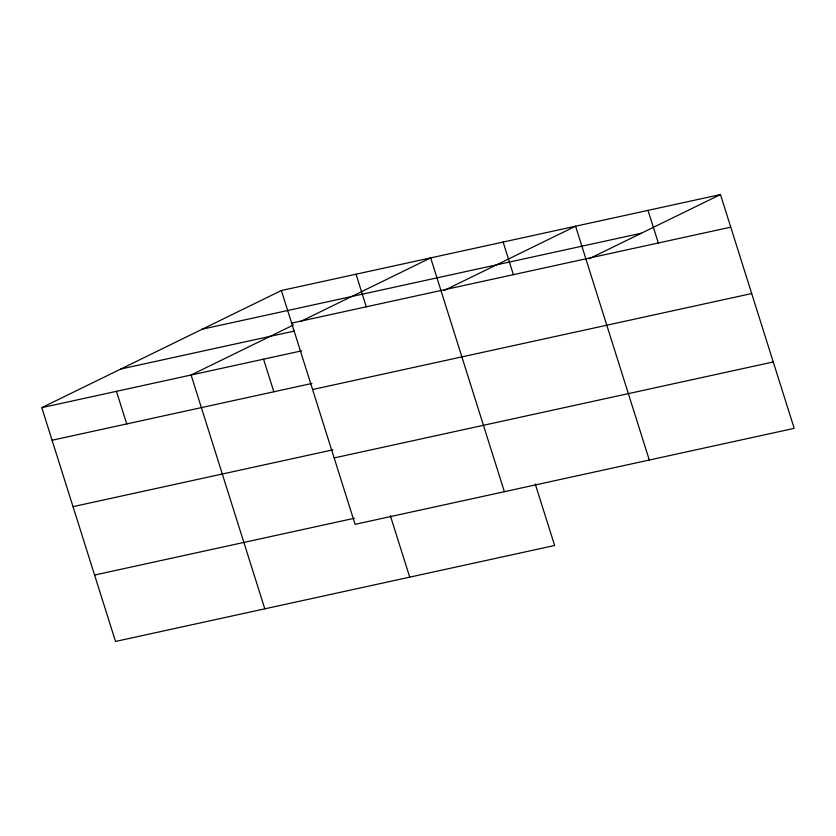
<?xml version="1.0" encoding="UTF-8"?>
<svg xmlns="http://www.w3.org/2000/svg" width="836" height="836" viewBox="0 0 836 836"><rect width="100%" height="100%" fill="white"/><g stroke="black" fill="none" stroke-linecap="round" stroke-linejoin="round"><path stroke-width="1.25" d="M535.249 484.002L554.634 545.48L115.525 641.452L41.8 407.644L281.366 290.52L720.475 194.548L794.2 428.356L355.091 524.329L281.366 290.52M293.426 324.985L191.099 375.009L264.813 608.827M300.406 321.567L430.665 257.885L504.39 491.704M444.156 290.468L575.576 226.211L649.29 460.03M589.056 258.794L720.475 194.548M202.312 329.165L641.421 233.192M291.649 323.124L730.758 227.152M120.854 368.99L294.303 331.077M41.8 407.644L301.681 350.838M52.083 440.248L311.964 383.442M312.591 389.524L751.689 293.551M73.014 506.647L332.895 449.841M334.16 457.929L773.269 361.957M94.583 575.053L354.464 518.257M648.025 210.379L658.308 242.983M503.115 242.053L513.398 274.657M356.021 274.198L366.304 306.812M390.339 515.676L409.724 577.153M263.549 359.177L273.832 391.781M116.444 391.321L126.727 423.936"/></g></svg>
